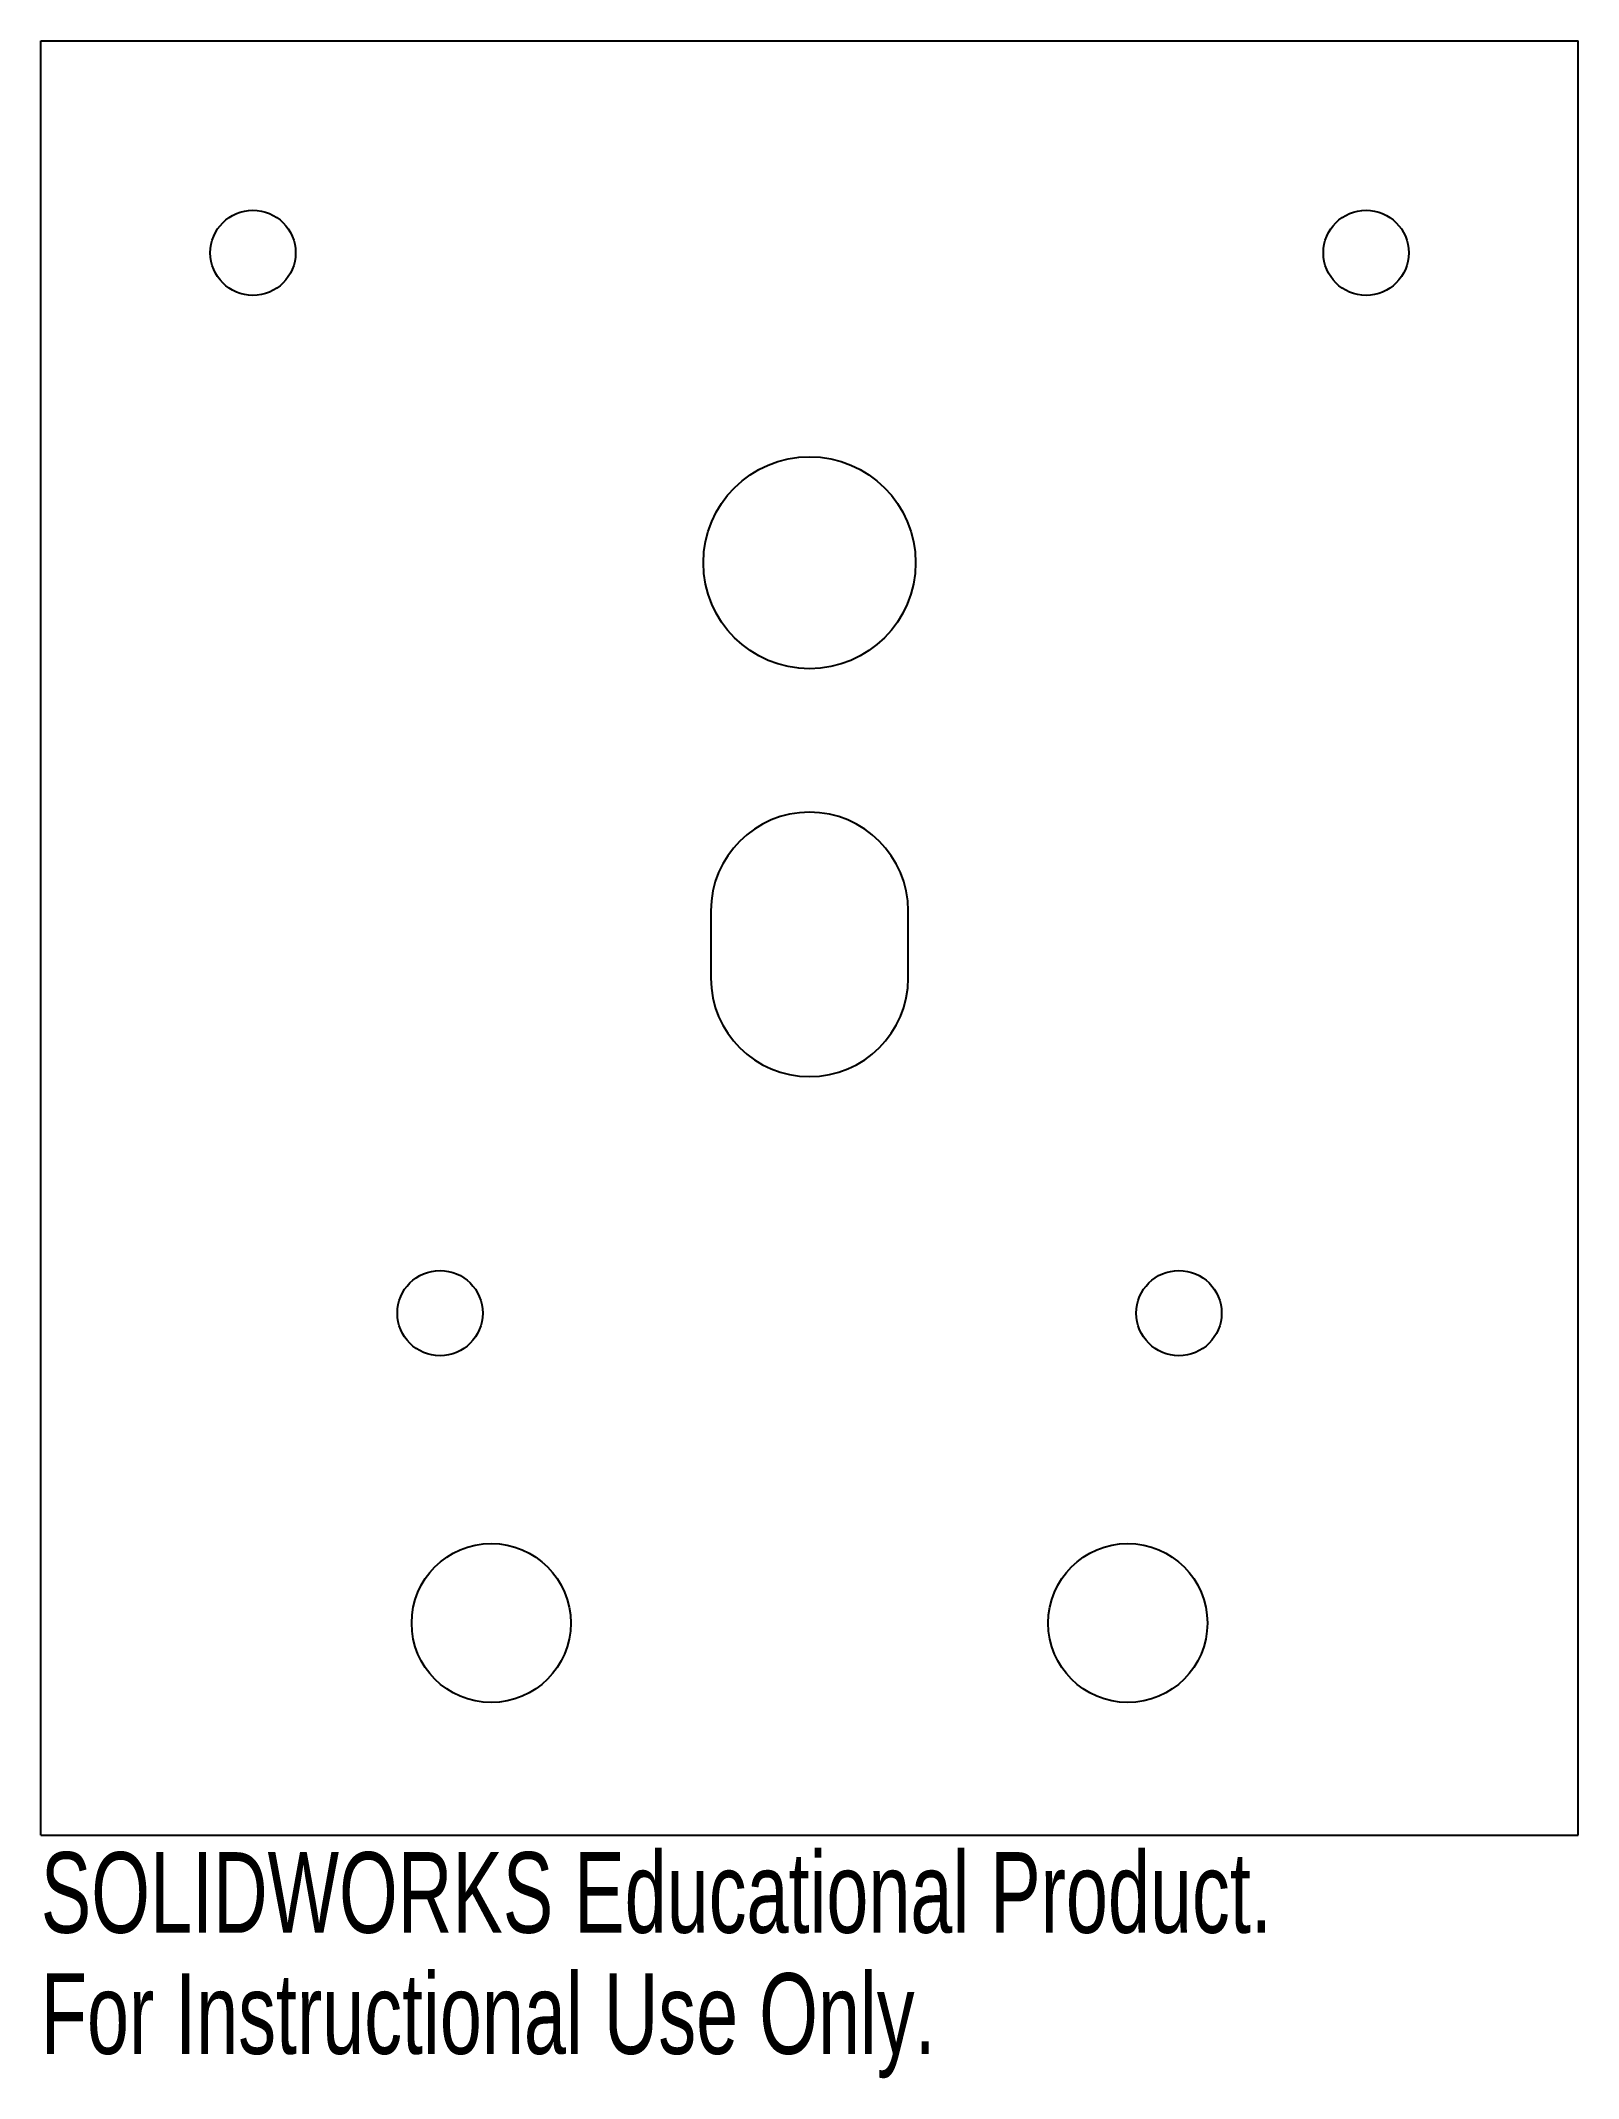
# Model space of a CAD drawing. Header units: inches. Extents: x -1.51 to 2.12, y -48.53 to -43.73.
import ezdxf

# ---------------------------------------------------------------- set-up
doc = ezdxf.new("R2010")
doc.units = ezdxf.units.IN
doc.header["$MEASUREMENT"] = 0
doc.styles.add('SLDTEXTSTYLE0', font='TXT', dxfattribs={"width": 0.7})

msp = doc.modelspace()

# ---------------------------------------------------------------- linework, layer by layer
at = {"color": 7, "linetype": 'Continuous', "lineweight": 25}
for p, q in [((-1.5076, -43.7257), (2.1154, -43.7257)), ((-1.5076, -47.9564), (-1.5076, -43.7257)), ((2.1154, -47.9564), (2.1154, -43.7257)), ((0.0714, -45.7771), (0.0714, -45.9356)), ((0.5364, -45.9356), (0.5364, -45.7771)), ((-1.5076, -47.9564), (2.1154, -47.9564))]:
    msp.add_line(p, q, dxfattribs=at)
for centre, radius in [((-1.0076, -44.2257), 0.1005), ((1.6154, -44.2257), 0.1005), ((0.3039, -44.9564), 0.25), ((-0.5668, -46.7257), 0.1005), ((1.1745, -46.7257), 0.1005), ((-0.4461, -47.4564), 0.1875), ((1.0539, -47.4564), 0.1875)]:
    msp.add_circle(centre, radius, dxfattribs=at)
for centre, start, end in [((0.3039, -45.7771), 0, 180), ((0.3039, -45.9356), 180, 0)]:
    msp.add_arc(centre, 0.2325, start, end, dxfattribs=at)

# ---------------------------------------------------------------- texts
at = {"color": 7, "linetype": 'Continuous', "char_height": 0.1903, "attachment_point": 1, "style": 'SLDTEXTSTYLE0'}
for s, insert in [('SOLIDWORKS Educational Product.', (-1.5076, -47.9965)), ('For Instructional Use Only.', (-1.5076, -48.282))]:
    msp.add_mtext(s, dxfattribs=dict(at, insert=insert))

doc.saveas('drawing.dxf')
